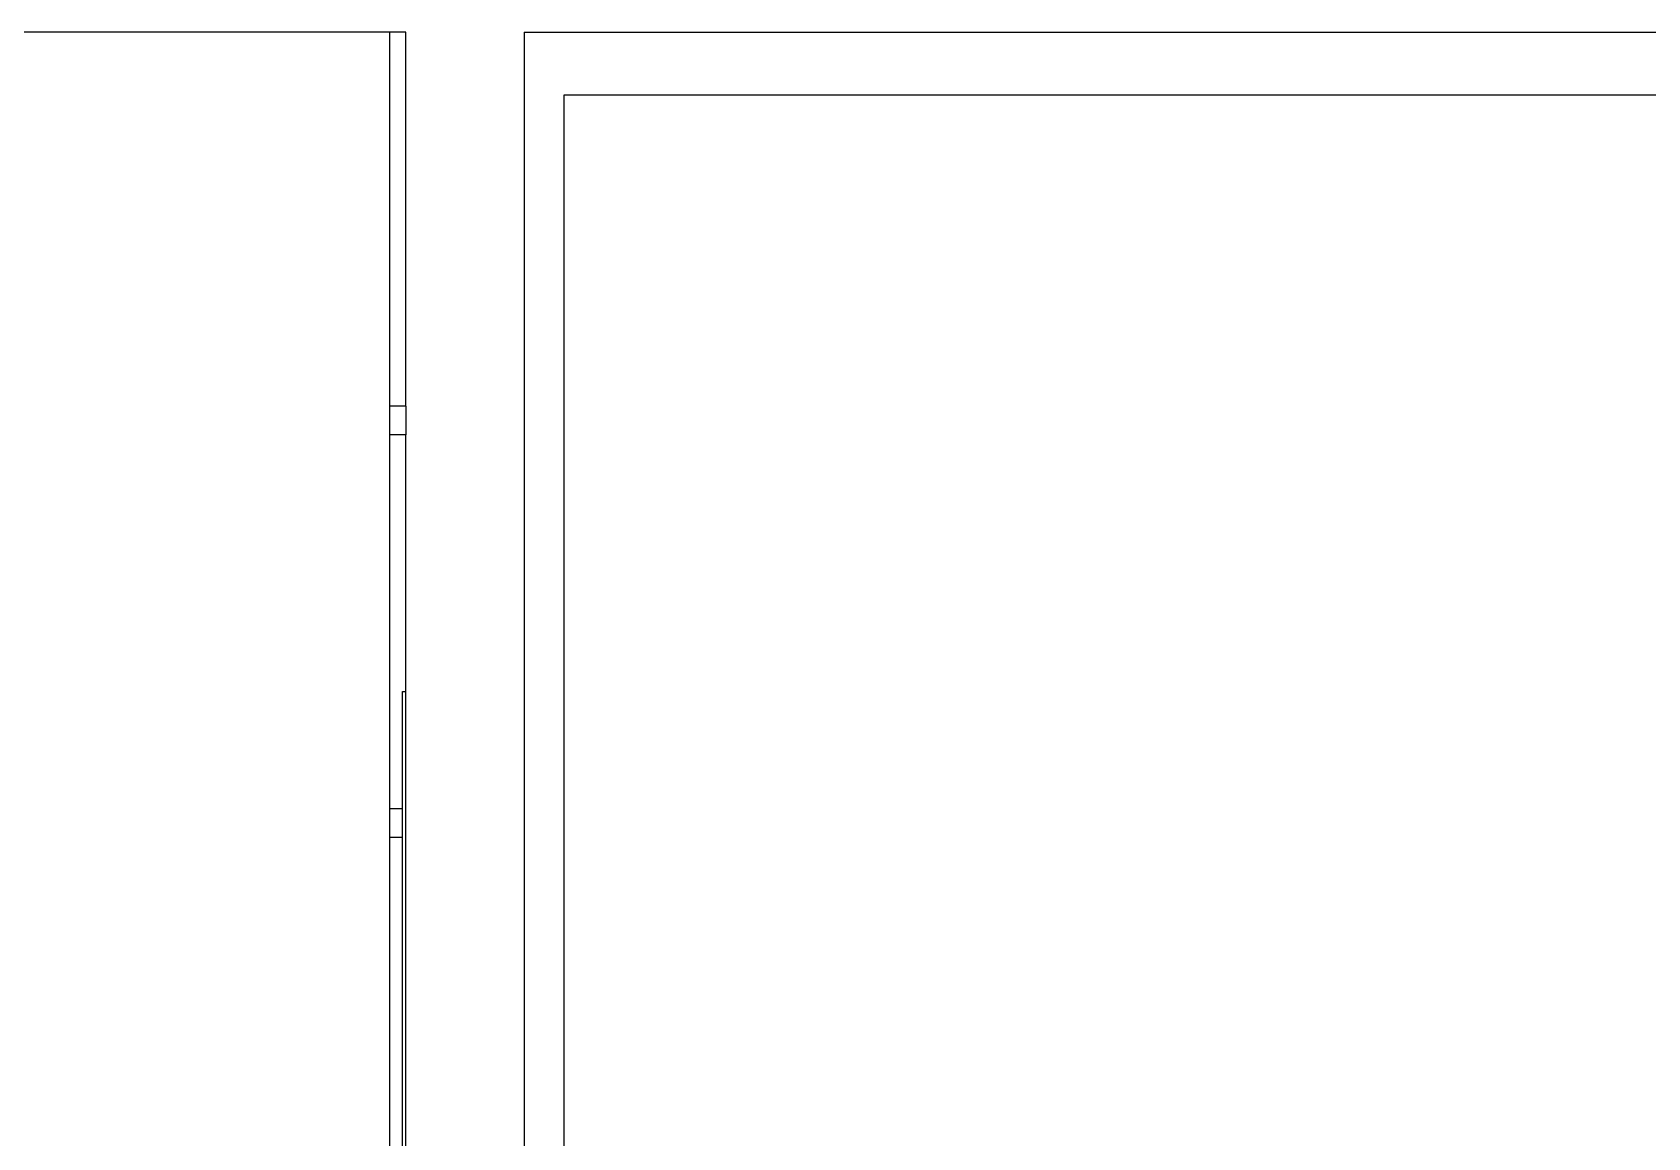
# Model space of a CAD drawing. Header units: metres. Extents: x 244.4 to 340.3, y -4.1 to 64.3.
# Drawn here: x 251.812 to 253.859, y 8.69 to 10.09 of the extents above; entities that cross this region are included whole.
import ezdxf

# ---------------------------------------------------------------- set-up
doc = ezdxf.new("R2010")
doc.units = ezdxf.units.M
doc.layers.add('Edges', color=7, linetype='Continuous')

# ---------------------------------------------------------------- blocks, each defined once
blk = doc.blocks.new('Novo+Sobrado2m fr')
for p, q in [((-3.3231, 0.8723), (-4.4231, 0.8723)), ((-3.3231, 0.3987), (-3.3231, 0.8723)), ((-3.3031, 0.8723), (-3.3231, 0.8723)), ((-3.3031, 0.3987), (-3.3031, 0.8723)), ((-3.1531, 0.8723), (2.6969, 0.8723)), ((-3.1531, 0.8723), (-3.1531, -1.1624)), ((-3.1024, -1.1822), (-3.1024, 0.7932)), ((-3.1024, 0.7932), (-1.1774, 0.7932)), ((-3.3031, 0.3987), (-3.3231, 0.3987)), ((-3.3231, 0.3623), (-3.3231, 0.3987)), ((-3.3031, 0.3987), (-3.3031, 0.3623)), ((-3.3231, -0.1113), (-3.3231, 0.3623)), ((-3.3031, 0.3623), (-3.3231, 0.3623)), ((-3.3031, 0.0374), (-3.3031, 0.3623)), ((-3.3071, -0.1113), (-3.3071, 0.0374)), ((-3.3071, 0.0374), (-3.3031, 0.0374)), ((-3.3032, -1.3735), (-3.3031, 0.0374)), ((-3.3071, -0.1113), (-3.3231, -0.1113)), ((-3.3231, -0.1477), (-3.3231, -0.1113)), ((-3.3071, -0.1477), (-3.3071, -0.1113)), ((-3.3231, -0.6213), (-3.3231, -0.1477)), ((-3.3071, -0.1477), (-3.3231, -0.1477)), ((-3.3071, -0.6213), (-3.3071, -0.1477))]:
    blk.add_line(p, q)

msp = doc.modelspace()

# ---------------------------------------------------------------- block references
at = {"layer": 'Edges'}
msp.add_blockref('Novo+Sobrado2m fr', (255.5882, 9.2173), dxfattribs=at)

doc.saveas('drawing.dxf')
